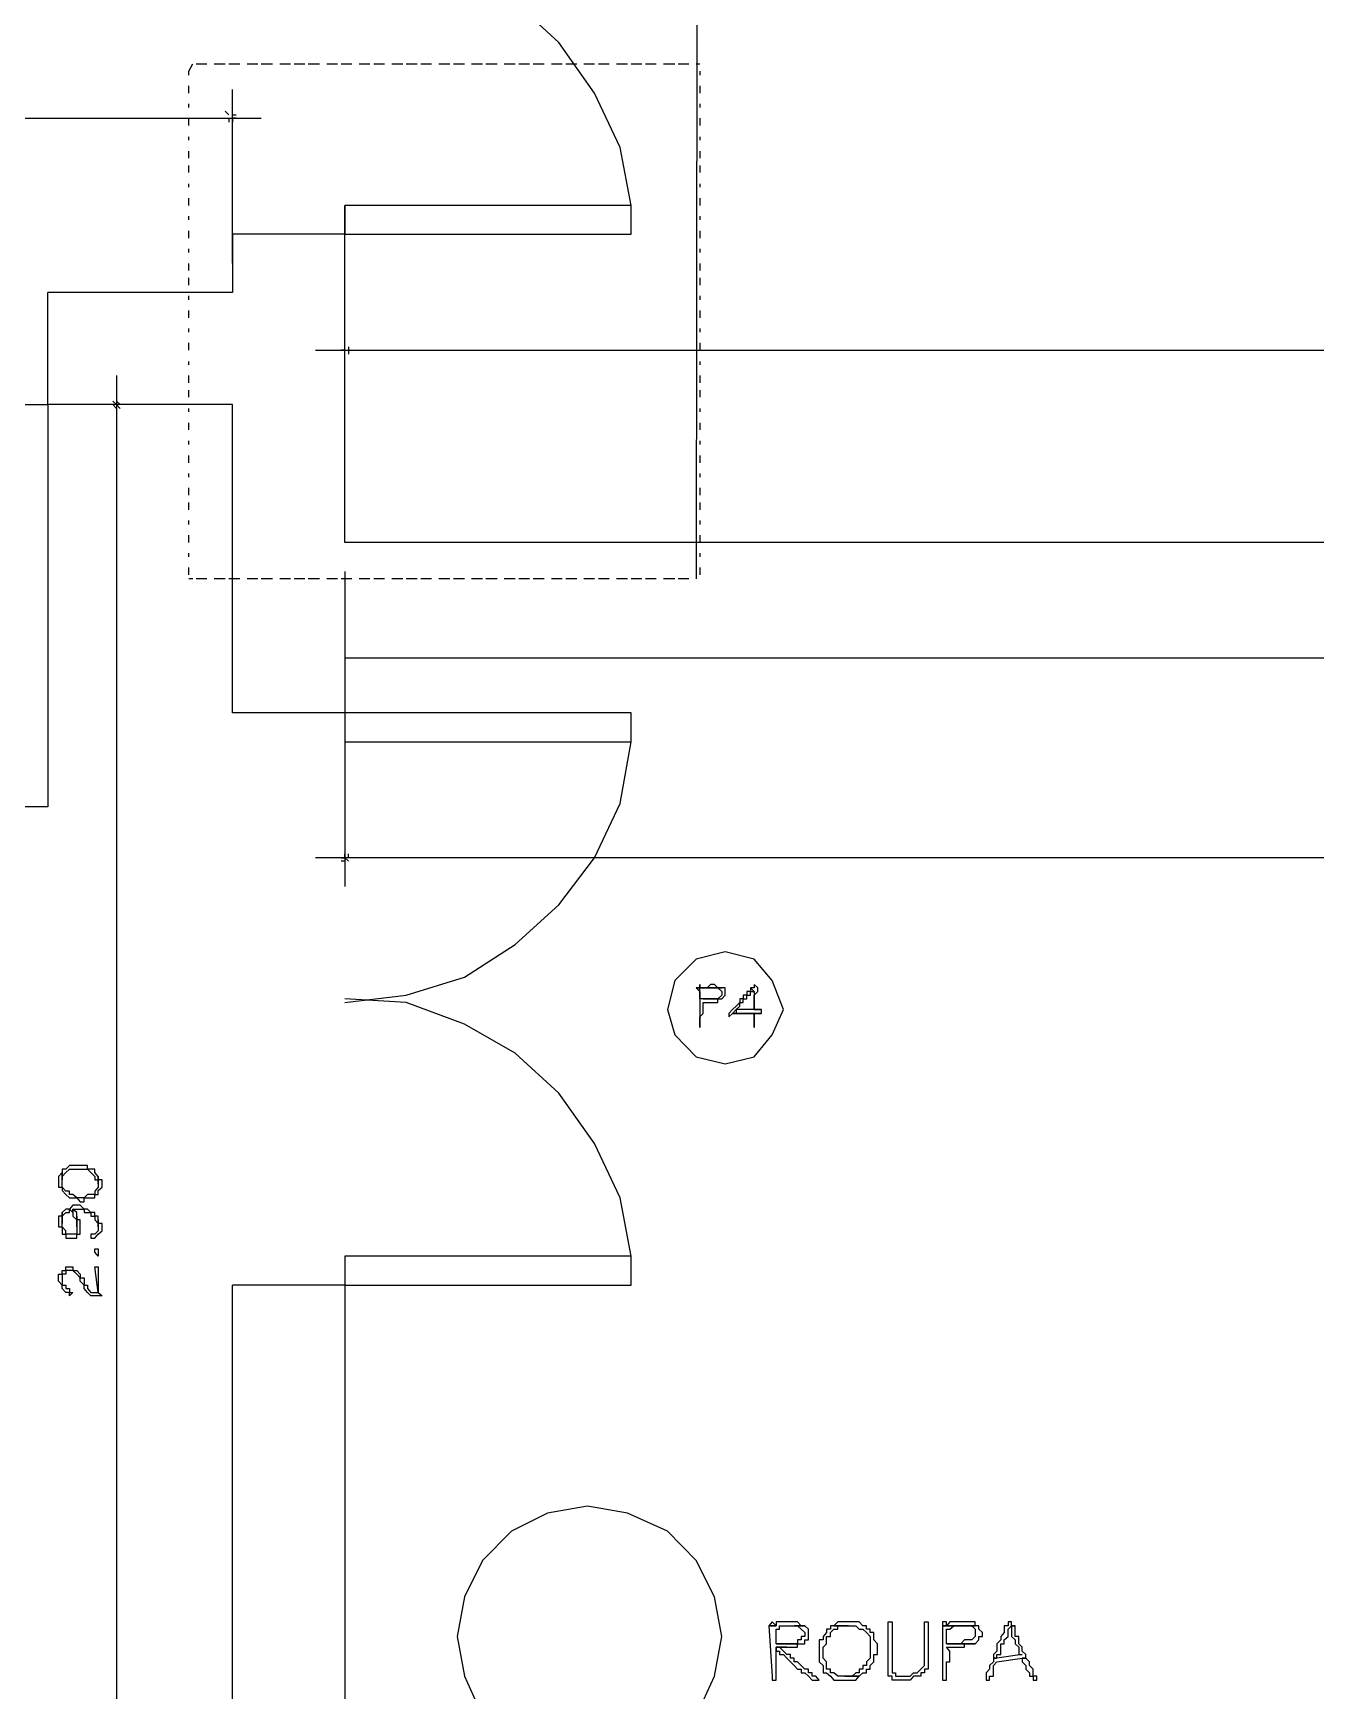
# Model space of a CAD drawing. Header units: millimetres. Extents: x -518.8 to -461.2, y 3.5 to 44.2.
# Drawn here: x -491.658 to -489.404, y 23.529 to 26.441 of the extents above; entities that cross this region are included whole.
import ezdxf

# ---------------------------------------------------------------- set-up
doc = ezdxf.new("R2010")
doc.units = ezdxf.units.MM
doc.header["$MEASUREMENT"] = 0
for name, color, linetype in [('-82', 7, 'Continuous'), ('10', 10, 'Continuous'), ('151', 151, 'Continuous'), ('16', 16, 'Continuous'), ('6', 6, 'Continuous'), ('MYSOLIDS', 7, 'Continuous')]:
    doc.layers.add(name, color=color, linetype=linetype)

msp = doc.modelspace()

# ---------------------------------------------------------------- linework, layer by layer
at = {"layer": '-82'}
for points in [[(-490.4865, 30.8684), (-490.4933, 25.4827)], [(-491.3842, 26.3676), (-491.3842, 26.3744), (-491.3775, 26.3872)], [(-491.3714, 26.3872), (-491.3527, 26.3872)], [(-491.3399, 26.3872), (-491.3203, 26.3872)], [(-491.3143, 26.3872), (-491.2948, 26.3872)], [(-491.282, 26.3872), (-491.2632, 26.3872)], [(-491.2572, 26.3872), (-491.2376, 26.3872)], [(-491.2248, 26.3872), (-491.206, 26.3872)], [(-491.1993, 26.3872), (-491.1805, 26.3872)], [(-491.1745, 26.3872), (-491.1549, 26.3872)], [(-491.1421, 26.3872), (-491.1233, 26.3872)], [(-491.1166, 26.3872), (-491.0978, 26.3872)], [(-491.085, 26.3872), (-491.0662, 26.3872)], [(-491.0594, 26.3872), (-491.0406, 26.3872)], [(-491.0278, 26.3872), (-491.0083, 26.3872)], [(-491.0023, 26.3872), (-490.9835, 26.3872)], [(-490.9767, 26.3872), (-490.9579, 26.3872)], [(-490.9451, 26.3872), (-490.9256, 26.3872)], [(-490.9196, 26.3872), (-490.9, 26.3872)], [(-490.888, 26.3872), (-490.8684, 26.3872)], [(-490.8624, 26.3872), (-490.8429, 26.3872)], [(-490.8301, 26.3872), (-490.8113, 26.3872)], [(-490.8045, 26.3872), (-490.7857, 26.3872)], [(-490.7797, 26.3872), (-490.7602, 26.3872)], [(-490.7474, 26.3872), (-490.7286, 26.3872)], [(-490.7218, 26.3872), (-490.703, 26.3872)], [(-490.6902, 26.3872), (-490.6714, 26.3872)], [(-490.6647, 26.3872), (-490.6459, 26.3872)], [(-490.6331, 26.3872), (-490.6136, 26.3872)], [(-490.6075, 26.3872), (-490.5887, 26.3872)], [(-490.582, 26.3872), (-490.5632, 26.3872)], [(-490.5504, 26.3872), (-490.5308, 26.3872)], [(-490.5248, 26.3872), (-490.506, 26.3872)], [(-490.4933, 26.3872), (-490.4865, 26.3872), (-490.4865, 26.3872)], [(-490.4865, 26.3744), (-490.4865, 26.3676)], [(-491.3842, 26.336), (-491.3842, 26.3488)], [(-490.4865, 26.3488), (-490.4865, 26.336)], [(-491.3842, 26.3105), (-491.3842, 26.3172)], [(-490.4865, 26.3172), (-490.4865, 26.3105)], [(-491.3842, 26.2789), (-491.3842, 26.2917)], [(-490.4865, 26.2917), (-490.4865, 26.2789)], [(-491.3842, 26.2533), (-491.3842, 26.2594)], [(-490.4865, 26.2594), (-490.4865, 26.2533)], [(-491.3842, 26.2218), (-491.3842, 26.2338)], [(-490.4865, 26.2338), (-490.4865, 26.2218)], [(-491.3842, 26.1962), (-491.3842, 26.209)], [(-490.4865, 26.209), (-490.4865, 26.1962)], [(-491.3842, 26.1706), (-491.3842, 26.1766)], [(-490.4865, 26.1766), (-490.4865, 26.1706)], [(-491.3842, 26.1383), (-491.3842, 26.1511)], [(-490.4865, 26.1511), (-490.4865, 26.1383)], [(-491.3842, 26.1135), (-491.3842, 26.1195)], [(-490.4865, 26.1195), (-490.4865, 26.1135)], [(-491.3842, 26.0812), (-491.3842, 26.0939)], [(-490.4865, 26.0939), (-490.4865, 26.0812)], [(-491.3842, 26.0556), (-491.3842, 26.0624)], [(-490.4865, 26.0624), (-490.4865, 26.0556)], [(-491.3842, 26.024), (-491.3842, 26.0368)], [(-491.3842, 25.9985), (-491.3842, 26.0112)], [(-490.4865, 26.0368), (-490.4865, 26.024)], [(-490.4865, 26.0112), (-490.4865, 25.9985)], [(-491.3842, 25.9729), (-491.3842, 25.9797)], [(-491.3842, 25.9413), (-491.3842, 25.9541)], [(-490.4865, 25.9797), (-490.4865, 25.9729)], [(-490.4865, 25.9541), (-490.4865, 25.9413)], [(-491.3842, 25.9157), (-491.3842, 25.9225)], [(-491.3842, 25.8842), (-491.3842, 25.8969)], [(-490.4865, 25.9225), (-490.4865, 25.9157)], [(-490.4865, 25.8969), (-490.4865, 25.8842)], [(-491.3842, 25.8586), (-491.3842, 25.8646)], [(-491.3842, 25.827), (-491.3842, 25.8398)], [(-490.4865, 25.8646), (-490.4865, 25.8586)], [(-490.4865, 25.8398), (-490.4865, 25.827)], [(-491.3842, 25.8015), (-491.3842, 25.8142)], [(-490.4865, 25.8142), (-490.4865, 25.8015)], [(-491.3842, 25.7759), (-491.3842, 25.7819)], [(-490.4865, 25.7819), (-490.4865, 25.7759)], [(-491.3842, 25.7443), (-491.3842, 25.7563)], [(-490.4865, 25.7563), (-490.4865, 25.7443)], [(-491.3842, 25.7188), (-491.3842, 25.7248)], [(-490.4865, 25.7248), (-490.4865, 25.7188)], [(-491.3842, 25.6864), (-491.3842, 25.6992)], [(-490.4865, 25.6992), (-490.4865, 25.6864)], [(-491.3842, 25.6609), (-491.3842, 25.6676)], [(-490.4865, 25.6676), (-490.4865, 25.6609)], [(-491.3842, 25.6293), (-491.3842, 25.6421)], [(-490.4865, 25.6421), (-490.4865, 25.6293)], [(-491.3842, 25.6037), (-491.3842, 25.6165)], [(-490.4865, 25.6165), (-490.4865, 25.6037)], [(-491.3842, 25.5782), (-491.3842, 25.5849)], [(-490.4865, 25.5849), (-490.4865, 25.5782)], [(-491.3842, 25.5466), (-491.3842, 25.5594)], [(-490.4865, 25.5594), (-490.4865, 25.5466)], [(-491.3842, 25.521), (-491.3842, 25.5278)], [(-490.4865, 25.5278), (-490.4865, 25.521)], [(-491.3842, 25.4894), (-491.3842, 25.5022)], [(-490.4865, 25.5022), (-490.4865, 25.4894)], [(-491.3775, 25.4827), (-491.3842, 25.4827), (-491.3842, 25.4827)], [(-491.3527, 25.4827), (-491.3714, 25.4827)], [(-491.3203, 25.4827), (-491.3399, 25.4827)], [(-491.2948, 25.4827), (-491.3143, 25.4827)], [(-491.2632, 25.4827), (-491.282, 25.4827)], [(-491.2376, 25.4827), (-491.2572, 25.4827)], [(-491.206, 25.4827), (-491.2248, 25.4827)], [(-491.1805, 25.4827), (-491.1993, 25.4827)], [(-491.1549, 25.4827), (-491.1745, 25.4827)], [(-491.1233, 25.4827), (-491.1421, 25.4827)], [(-491.0978, 25.4827), (-491.1166, 25.4827)], [(-491.0662, 25.4827), (-491.085, 25.4827)], [(-491.0406, 25.4827), (-491.0594, 25.4827)], [(-491.0083, 25.4827), (-491.0278, 25.4827)], [(-490.9835, 25.4827), (-491.0023, 25.4827)], [(-490.9579, 25.4827), (-490.9767, 25.4827)], [(-490.9256, 25.4827), (-490.9451, 25.4827)], [(-490.9, 25.4827), (-490.9196, 25.4827)], [(-490.8684, 25.4827), (-490.888, 25.4827)], [(-490.8429, 25.4827), (-490.8624, 25.4827)], [(-490.8113, 25.4827), (-490.8301, 25.4827)], [(-490.7857, 25.4827), (-490.8045, 25.4827)], [(-490.7602, 25.4827), (-490.7797, 25.4827)], [(-490.7286, 25.4827), (-490.7474, 25.4827)], [(-490.703, 25.4827), (-490.7218, 25.4827)], [(-490.6714, 25.4827), (-490.6902, 25.4827)], [(-490.6459, 25.4827), (-490.6647, 25.4827)], [(-490.6136, 25.4827), (-490.6331, 25.4827)], [(-490.5887, 25.4827), (-490.6075, 25.4827)], [(-490.5632, 25.4827), (-490.582, 25.4827)], [(-490.5308, 25.4827), (-490.5504, 25.4827)], [(-490.506, 25.4827), (-490.5248, 25.4827)]]:
    msp.add_lwpolyline(points, dxfattribs=at)
at = {"layer": '10'}
for points in [[(-486.476, 25.5466), (-491.1105, 25.5466), (-491.1105, 26.1383)], [(-491.1105, 26.0879), (-490.6075, 26.0879), (-490.6075, 26.1383), (-491.1105, 26.1383), (-491.1105, 26.0879)], [(-491.1105, 26.0879), (-491.3075, 26.0879)], [(-491.3075, 26.0879), (-491.3075, 25.9857)], [(-491.3075, 25.9857), (-491.6324, 25.9857)], [(-491.6324, 25.7887), (-491.6324, 25.9857)], [(-491.6324, 25.0819), (-491.6835, 25.0819), (-491.6835, 25.7887), (-491.6324, 25.7887), (-491.6324, 25.0819)], [(-491.3075, 25.7887), (-491.6324, 25.7887)], [(-491.3075, 25.2473), (-491.3075, 25.7887)], [(-486.1451, 25.3428), (-491.1105, 25.3428), (-491.1105, 25.1962)], [(-491.1105, 25.2473), (-491.3075, 25.2473)], [(-491.1105, 25.1962), (-490.6075, 25.1962), (-490.6075, 25.2473), (-491.1105, 25.2473), (-491.1105, 25.1962)], [(-491.1105, 24.2413), (-490.6075, 24.2413), (-490.6075, 24.2924), (-491.1105, 24.2924), (-491.1105, 24.2413)], [(-491.1105, 24.2924), (-491.1105, 22.7902)], [(-491.3075, 22.8789), (-491.3075, 24.2413)], [(-491.1105, 24.2413), (-491.3075, 24.2413)]]:
    msp.add_lwpolyline(points, dxfattribs=at)
at = {"layer": '151'}
msp.add_lwpolyline([(-490.4481, 23.624), (-490.4609, 23.6939), (-490.4933, 23.7578), (-490.5436, 23.809), (-490.6136, 23.8406), (-490.6842, 23.8533), (-490.7542, 23.8406), (-490.8173, 23.809), (-490.8684, 23.7578), (-490.9, 23.6939), (-490.9128, 23.624), (-490.9, 23.5541), (-490.8684, 23.4842), (-490.8173, 23.433), (-490.7542, 23.4015), (-490.6842, 23.3887), (-490.6136, 23.4015), (-490.5436, 23.433), (-490.4933, 23.4842), (-490.4609, 23.5541), (-490.4481, 23.624)], dxfattribs=at)
at = {"layer": '16'}
for points in [[(-491.3075, 26.0368), (-491.3075, 26.3421)], [(-491.3143, 26.2977), (-491.3203, 26.3045)], [(-494.1346, 26.2917), (-491.2572, 26.2917)], [(-491.3143, 26.2917), (-491.3143, 26.2917), (-491.3143, 26.2917), (-491.3143, 26.2849)], [(-491.3075, 26.2977), (-491.3075, 26.2977), (-491.3075, 26.2977), (-491.3015, 26.2977)], [(-491.3015, 26.2917), (-491.3075, 26.2917), (-491.3075, 26.2917), (-491.3075, 26.2849)], [(-491.1105, 25.5977), (-491.1105, 25.9353)], [(-491.1617, 25.8842), (-486.4248, 25.8842)], [(-491.1166, 25.8842), (-491.1105, 25.8842), (-491.1105, 25.8842), (-491.1105, 25.8902)], [(-491.1105, 25.8774), (-491.1105, 25.8842), (-491.1105, 25.8842), (-491.1166, 25.8842)], [(-491.1038, 25.8902), (-491.1038, 25.8842), (-491.1038, 25.8842), (-491.1038, 25.8842), (-491.1038, 25.8842), (-491.1038, 25.8774)], [(-491.5113, 25.8398), (-491.5113, 22.8285)], [(-491.3587, 25.7887), (-491.5564, 25.7887)], [(-491.5113, 25.7887), (-491.5181, 25.7947)], [(-491.5113, 25.7819), (-491.5181, 25.7887)], [(-491.5053, 25.7887), (-491.5113, 25.7947)], [(-491.5053, 25.7819), (-491.5113, 25.7887)], [(-491.1105, 25.4954), (-491.1105, 24.9421)], [(-486.094, 24.9924), (-491.1617, 24.9924)], [(-491.1166, 24.9924), (-491.1105, 24.9924), (-491.1105, 24.9924), (-491.1105, 24.9992)], [(-491.1038, 24.9864), (-491.1105, 24.9924)], [(-491.1038, 24.9924), (-491.1038, 24.9924), (-491.1038, 24.9924), (-491.1038, 24.9992)], [(-491.1105, 24.9864), (-491.1105, 24.9864), (-491.1105, 24.9864), (-491.1166, 24.9864)]]:
    msp.add_lwpolyline(points, dxfattribs=at)
at = {"layer": '6'}
for points in [[(-490.6075, 26.1383), (-490.6263, 26.2406), (-490.6714, 26.336), (-490.7346, 26.4248), (-490.8113, 26.4954), (-490.9, 26.5458), (-491.0023, 26.5782), (-491.1105, 26.5909)], [(-491.1105, 24.7383), (-491.0023, 24.7511), (-490.9, 24.7827), (-490.8113, 24.8398), (-490.7346, 24.9097), (-490.6714, 24.9924), (-490.6263, 25.0879), (-490.6075, 25.1962)], [(-490.3399, 24.7255), (-490.3594, 24.7766), (-490.391, 24.8142), (-490.4421, 24.827), (-490.4933, 24.8142), (-490.5308, 24.7766), (-490.5436, 24.7255), (-490.5308, 24.6812), (-490.4933, 24.6428), (-490.4421, 24.63), (-490.391, 24.6428), (-490.3594, 24.6812), (-490.3399, 24.7255)], [(-490.6075, 24.2924), (-490.6263, 24.3947), (-490.6714, 24.4902), (-490.7346, 24.5789), (-490.8113, 24.6488), (-490.9, 24.7), (-491.0023, 24.7383), (-491.1105, 24.7443)]]:
    msp.add_lwpolyline(points, dxfattribs=at)
at = {"layer": 'MYSOLIDS'}
for points in [[(-490.4865, 24.7699), (-490.4865, 24.7639), (-490.4865, 24.7639), (-490.4933, 24.7639), (-490.4933, 24.7639), (-490.4609, 24.7639), (-490.4609, 24.7639), (-490.4549, 24.7639), (-490.4549, 24.7639), (-490.4481, 24.7571), (-490.4481, 24.7571), (-490.4481, 24.7571), (-490.4481, 24.7571), (-490.4481, 24.7511), (-490.4481, 24.7511), (-490.4481, 24.7511), (-490.4549, 24.7443), (-490.4549, 24.7443), (-490.4549, 24.7443), (-490.4609, 24.7443), (-490.4609, 24.7443), (-490.4677, 24.7443), (-490.4677, 24.7443), (-490.4737, 24.7443), (-490.4737, 24.7443), (-490.4805, 24.7443), (-490.4805, 24.7443), (-490.4549, 24.7443), (-490.4481, 24.7443), (-490.4481, 24.7443), (-490.4481, 24.7443), (-490.4421, 24.7511), (-490.4421, 24.7511), (-490.4421, 24.7571), (-490.4421, 24.7571), (-490.4421, 24.7571), (-490.4421, 24.7639), (-490.4481, 24.7639), (-490.4481, 24.7639), (-490.4865, 24.7639), (-490.4865, 24.7699), (-490.4865, 24.7699), (-490.4865, 24.7699)], [(-490.4933, 24.7639), (-490.4933, 24.7639), (-490.4865, 24.7571), (-490.4865, 24.7571), (-490.4865, 24.7511), (-490.4865, 24.7511), (-490.4865, 24.7443), (-490.4865, 24.7443), (-490.4865, 24.7443), (-490.4865, 24.7383), (-490.4865, 24.7383), (-490.4865, 24.7315), (-490.4865, 24.7255), (-490.4865, 24.7255), (-490.4865, 24.7188), (-490.4865, 24.7188), (-490.4865, 24.7127), (-490.4865, 24.7127), (-490.4865, 24.706), (-490.4865, 24.706), (-490.4865, 24.7), (-490.4865, 24.7), (-490.4865, 24.7), (-490.4865, 24.6939), (-490.4865, 24.7), (-490.4865, 24.7), (-490.4865, 24.7), (-490.4865, 24.706), (-490.4865, 24.706), (-490.4865, 24.7127), (-490.4865, 24.7127), (-490.4805, 24.7188), (-490.4805, 24.7188), (-490.4805, 24.7255), (-490.4805, 24.7255), (-490.4805, 24.7315), (-490.4805, 24.7315), (-490.4805, 24.7315), (-490.4805, 24.7383), (-490.4805, 24.7383), (-490.4805, 24.7383), (-490.4737, 24.7383), (-490.4737, 24.7383), (-490.4677, 24.7383), (-490.4677, 24.7383), (-490.4609, 24.7383), (-490.4609, 24.7383), (-490.4549, 24.7383), (-490.4549, 24.7383), (-490.4549, 24.7443), (-490.4805, 24.7443), (-490.4865, 24.7443), (-490.4865, 24.7443), (-490.4865, 24.7443), (-490.4865, 24.7511), (-490.4865, 24.7571), (-490.4865, 24.7571), (-490.4865, 24.7639), (-490.4805, 24.7639), (-490.4805, 24.7639), (-490.4737, 24.7639), (-490.4737, 24.7639), (-490.4737, 24.7639), (-490.4677, 24.7639), (-490.4609, 24.7639), (-490.4609, 24.7639), (-490.4933, 24.7639), (-490.4933, 24.7639)], [(-490.4609, 24.7699), (-490.4609, 24.7699), (-490.4677, 24.7699), (-490.4737, 24.7639), (-490.4737, 24.7639), (-490.4737, 24.7639), (-490.4805, 24.7639), (-490.4865, 24.7639), (-490.4481, 24.7639), (-490.4481, 24.7639), (-490.4549, 24.7639), (-490.4609, 24.7699), (-490.4609, 24.7699), (-490.4609, 24.7699)], [(-490.3978, 24.7639), (-490.3978, 24.7571), (-490.4038, 24.7571), (-490.4038, 24.7571), (-490.4038, 24.7511), (-490.4105, 24.7511), (-490.4105, 24.7443), (-490.4105, 24.7443), (-490.4166, 24.7443), (-490.4166, 24.7383), (-490.4166, 24.7383), (-490.4226, 24.7315), (-490.4226, 24.7315), (-490.4226, 24.7315), (-490.4293, 24.7255), (-490.4293, 24.7255), (-490.4293, 24.7255), (-490.4293, 24.7255), (-490.4354, 24.7188), (-490.4354, 24.7188), (-490.4354, 24.7188), (-490.4354, 24.7127), (-490.4293, 24.7188), (-490.4293, 24.7188), (-490.4293, 24.7188), (-490.4226, 24.7188), (-490.4226, 24.7188), (-490.4166, 24.7188), (-490.4166, 24.7188), (-490.4105, 24.7188), (-490.4038, 24.7188), (-490.4038, 24.7188), (-490.3978, 24.7188), (-490.3978, 24.7188), (-490.391, 24.7188), (-490.391, 24.7188), (-490.385, 24.7188), (-490.385, 24.7188), (-490.385, 24.7188), (-490.3782, 24.7188), (-490.4293, 24.7188), (-490.4226, 24.7255), (-490.4226, 24.7255), (-490.4226, 24.7255), (-490.4166, 24.7315), (-490.4166, 24.7315), (-490.4166, 24.7383), (-490.4105, 24.7383), (-490.4105, 24.7383), (-490.4105, 24.7443), (-490.4038, 24.7443), (-490.4038, 24.7443), (-490.4038, 24.7511), (-490.3978, 24.7511), (-490.3978, 24.7571), (-490.3978, 24.7571), (-490.391, 24.7571), (-490.3978, 24.7639), (-490.3978, 24.7639)], [(-490.391, 24.7699), (-490.391, 24.7699), (-490.391, 24.7639), (-490.3978, 24.7639), (-490.3978, 24.7639), (-490.391, 24.7571), (-490.391, 24.7571), (-490.391, 24.7511), (-490.391, 24.7511), (-490.391, 24.7443), (-490.391, 24.7443), (-490.391, 24.7443), (-490.391, 24.7383), (-490.391, 24.7383), (-490.391, 24.7315), (-490.391, 24.7315), (-490.391, 24.7255), (-490.3978, 24.7255), (-490.3978, 24.7255), (-490.4038, 24.7255), (-490.4038, 24.7255), (-490.4105, 24.7255), (-490.4105, 24.7255), (-490.4105, 24.7255), (-490.4166, 24.7255), (-490.4166, 24.7255), (-490.4226, 24.7255), (-490.4226, 24.7188), (-490.4293, 24.7188), (-490.3782, 24.7188), (-490.3782, 24.7255), (-490.3782, 24.7255), (-490.3782, 24.7255), (-490.391, 24.7255), (-490.391, 24.7315), (-490.391, 24.7315), (-490.391, 24.7383), (-490.391, 24.7383), (-490.391, 24.7443), (-490.391, 24.7443), (-490.391, 24.7511), (-490.391, 24.7511), (-490.385, 24.7571), (-490.385, 24.7571), (-490.385, 24.7639), (-490.385, 24.7639), (-490.391, 24.7699), (-490.391, 24.7699), (-490.391, 24.7699)], [(-490.3782, 24.7255), (-490.3782, 24.7255), (-490.385, 24.7255), (-490.385, 24.7255), (-490.391, 24.7255), (-490.3782, 24.7255), (-490.3782, 24.7255), (-490.3782, 24.7255), (-490.3782, 24.7255)], [(-490.391, 24.7188), (-490.391, 24.7188), (-490.391, 24.7188), (-490.391, 24.7188), (-490.391, 24.7127), (-490.391, 24.706), (-490.391, 24.7), (-490.391, 24.7), (-490.391, 24.6939), (-490.391, 24.6939), (-490.391, 24.6939), (-490.391, 24.6939), (-490.391, 24.7), (-490.391, 24.7), (-490.391, 24.7), (-490.391, 24.706), (-490.391, 24.706), (-490.391, 24.7127), (-490.391, 24.7127), (-490.391, 24.7188), (-490.391, 24.7188), (-490.391, 24.7188)], [(-491.6136, 24.4263), (-491.6136, 24.4195), (-491.6136, 24.4195), (-491.6136, 24.4135), (-491.6068, 24.4135), (-491.6068, 24.4075), (-491.6068, 24.4075), (-491.6068, 24.4075), (-491.6008, 24.4007), (-491.6008, 24.4007), (-491.6008, 24.4007), (-491.594, 24.3947), (-491.594, 24.3947), (-491.588, 24.3947), (-491.588, 24.3947), (-491.588, 24.3947), (-491.5812, 24.3947), (-491.5812, 24.3947), (-491.5752, 24.3879), (-491.5752, 24.3879), (-491.5684, 24.3879), (-491.5684, 24.3947), (-491.5624, 24.3947), (-491.5624, 24.3947), (-491.5564, 24.3947), (-491.5564, 24.3947), (-491.5496, 24.3947), (-491.5496, 24.4007), (-491.5496, 24.4007), (-491.5496, 24.4007), (-491.5436, 24.4007), (-491.5436, 24.4075), (-491.5436, 24.4075), (-491.5436, 24.4075), (-491.5369, 24.4135), (-491.5369, 24.4135), (-491.5369, 24.4195), (-491.5369, 24.4195), (-491.5369, 24.4263), (-491.5436, 24.4263), (-491.5436, 24.4323), (-491.5436, 24.4323), (-491.5436, 24.4195), (-491.5436, 24.4195), (-491.5436, 24.4135), (-491.5436, 24.4135), (-491.5436, 24.4135), (-491.5496, 24.4067), (-491.5496, 24.4067), (-491.5496, 24.4007), (-491.5564, 24.4007), (-491.5564, 24.4007), (-491.5624, 24.4007), (-491.5624, 24.4007), (-491.5684, 24.3947), (-491.5684, 24.3947), (-491.5752, 24.3947), (-491.5752, 24.3947), (-491.5752, 24.3947), (-491.5812, 24.3947), (-491.5812, 24.3947), (-491.588, 24.4007), (-491.588, 24.4007), (-491.594, 24.4007), (-491.594, 24.4007), (-491.594, 24.4067), (-491.6008, 24.4067), (-491.6008, 24.4067), (-491.6008, 24.4067), (-491.6068, 24.4135), (-491.6068, 24.4135), (-491.6068, 24.4195), (-491.6068, 24.4195), (-491.6068, 24.4263), (-491.6068, 24.4391), (-491.6068, 24.4391), (-491.6136, 24.4323), (-491.6136, 24.4323), (-491.6136, 24.4263), (-491.6136, 24.4263), (-491.6136, 24.4263)], [(-491.6068, 24.4391), (-491.6068, 24.4263), (-491.6068, 24.4263), (-491.6068, 24.4323), (-491.6068, 24.4323), (-491.6008, 24.4391), (-491.6008, 24.4391), (-491.6008, 24.4391), (-491.6008, 24.4391), (-491.594, 24.4451), (-491.594, 24.4451), (-491.588, 24.4451), (-491.588, 24.4451), (-491.5812, 24.4451), (-491.5812, 24.4451), (-491.5812, 24.4451), (-491.5752, 24.4451), (-491.5752, 24.4451), (-491.5684, 24.4451), (-491.5684, 24.4451), (-491.5684, 24.4451), (-491.5624, 24.4451), (-491.5624, 24.4451), (-491.5564, 24.4391), (-491.5564, 24.4391), (-491.5564, 24.4391), (-491.5496, 24.4323), (-491.5496, 24.4323), (-491.5496, 24.4323), (-491.5496, 24.4263), (-491.5436, 24.4263), (-491.5436, 24.4195), (-491.5436, 24.4195), (-491.5436, 24.4323), (-491.5436, 24.4323), (-491.5496, 24.4391), (-491.5496, 24.4391), (-491.5496, 24.4451), (-491.5564, 24.4451), (-491.5564, 24.4451), (-491.5624, 24.4451), (-491.5624, 24.4518), (-491.5624, 24.4518), (-491.5684, 24.4518), (-491.5684, 24.4518), (-491.5752, 24.4518), (-491.5752, 24.4518), (-491.5812, 24.4518), (-491.5812, 24.4518), (-491.588, 24.4518), (-491.588, 24.4518), (-491.594, 24.4518), (-491.594, 24.4518), (-491.6008, 24.4451), (-491.6008, 24.4451), (-491.6008, 24.4451), (-491.6008, 24.4451), (-491.6068, 24.4451), (-491.6068, 24.4391), (-491.6068, 24.4391)], [(-491.6068, 24.3691), (-491.6068, 24.3496), (-491.6068, 24.3563), (-491.6068, 24.3563), (-491.6068, 24.3624), (-491.6068, 24.3624), (-491.6008, 24.3691), (-491.6008, 24.3691), (-491.6008, 24.3691), (-491.6008, 24.3691), (-491.594, 24.3691), (-491.594, 24.3751), (-491.594, 24.3751), (-491.588, 24.3691), (-491.588, 24.3691), (-491.588, 24.3751), (-491.5812, 24.3751), (-491.5812, 24.3751), (-491.5812, 24.3751), (-491.5752, 24.3751), (-491.5752, 24.3751), (-491.5684, 24.3751), (-491.5684, 24.3691), (-491.5624, 24.3691), (-491.5624, 24.3691), (-491.5564, 24.3691), (-491.5564, 24.3624), (-491.5564, 24.3624), (-491.5496, 24.3624), (-491.5496, 24.3563), (-491.5496, 24.3563), (-491.5436, 24.3496), (-491.5436, 24.3496), (-491.5436, 24.3496), (-491.5436, 24.3436), (-491.5436, 24.3436), (-491.5436, 24.3563), (-491.5436, 24.3563), (-491.5436, 24.3624), (-491.5496, 24.3624), (-491.5496, 24.3691), (-491.5496, 24.3691), (-491.5564, 24.3691), (-491.5564, 24.3691), (-491.5624, 24.3751), (-491.5624, 24.3751), (-491.5624, 24.3751), (-491.5684, 24.3751), (-491.5684, 24.3751), (-491.5684, 24.3751), (-491.5752, 24.3819), (-491.5812, 24.3819), (-491.5812, 24.3819), (-491.5812, 24.3819), (-491.588, 24.3819), (-491.588, 24.3819), (-491.594, 24.3751), (-491.594, 24.3751), (-491.6008, 24.3751), (-491.6008, 24.3751), (-491.6008, 24.3751), (-491.6068, 24.3691), (-491.6068, 24.3691), (-491.6068, 24.3691)], [(-491.6136, 24.3563), (-491.6136, 24.3563), (-491.6136, 24.3496), (-491.6136, 24.3436), (-491.6068, 24.3436), (-491.6068, 24.3368), (-491.6068, 24.3368), (-491.6068, 24.3368), (-491.6068, 24.3308), (-491.6008, 24.3308), (-491.6008, 24.3308), (-491.6008, 24.324), (-491.594, 24.324), (-491.594, 24.324), (-491.594, 24.324), (-491.588, 24.324), (-491.588, 24.324), (-491.5812, 24.324), (-491.5812, 24.324), (-491.5812, 24.3308), (-491.5812, 24.3308), (-491.5752, 24.3308), (-491.5752, 24.3368), (-491.5752, 24.3368), (-491.5752, 24.3436), (-491.5752, 24.3436), (-491.5752, 24.3436), (-491.5752, 24.3496), (-491.5752, 24.3496), (-491.5752, 24.3563), (-491.5812, 24.3563), (-491.5812, 24.3624), (-491.5812, 24.3624), (-491.5812, 24.3436), (-491.5812, 24.3436), (-491.5812, 24.3368), (-491.5812, 24.3368), (-491.5812, 24.3308), (-491.5812, 24.3308), (-491.588, 24.3308), (-491.588, 24.3308), (-491.588, 24.3308), (-491.594, 24.3308), (-491.594, 24.3308), (-491.6008, 24.3308), (-491.6008, 24.3368), (-491.6008, 24.3368), (-491.6008, 24.3368), (-491.6068, 24.3436), (-491.6068, 24.3436), (-491.6068, 24.3436), (-491.6068, 24.3496), (-491.6068, 24.3496), (-491.6068, 24.3691), (-491.6068, 24.3691), (-491.6068, 24.3624), (-491.6136, 24.3624), (-491.6136, 24.3563), (-491.6136, 24.3563), (-491.6136, 24.3563)], [(-491.588, 24.3691), (-491.588, 24.3624), (-491.588, 24.3624), (-491.5812, 24.3563), (-491.5812, 24.3563), (-491.5812, 24.3496), (-491.5812, 24.3496), (-491.5812, 24.3436), (-491.5812, 24.3436), (-491.5812, 24.3624), (-491.5812, 24.3624), (-491.5812, 24.3691), (-491.5812, 24.3691), (-491.588, 24.3751), (-491.588, 24.3691), (-491.588, 24.3691)], [(-491.5564, 24.3308), (-491.5564, 24.324), (-491.5496, 24.324), (-491.5496, 24.324), (-491.5496, 24.324), (-491.5436, 24.3308), (-491.5436, 24.3308), (-491.5436, 24.3308), (-491.5369, 24.3368), (-491.5369, 24.3368), (-491.5369, 24.3436), (-491.5369, 24.3436), (-491.5369, 24.3436), (-491.5369, 24.3496), (-491.5436, 24.3496), (-491.5436, 24.3563), (-491.5436, 24.3563), (-491.5436, 24.3436), (-491.5436, 24.3436), (-491.5436, 24.3368), (-491.5436, 24.3368), (-491.5436, 24.3368), (-491.5496, 24.3308), (-491.5496, 24.3308), (-491.5496, 24.3308), (-491.5564, 24.3308), (-491.5564, 24.3308), (-491.5564, 24.3308)], [(-491.5436, 24.2992), (-491.5436, 24.2992), (-491.5436, 24.2992), (-491.5436, 24.2924), (-491.5436, 24.2924), (-491.5496, 24.2992), (-491.5496, 24.2992), (-491.5496, 24.2992), (-491.5496, 24.2992), (-491.5496, 24.3052), (-491.5496, 24.3052), (-491.5496, 24.3052), (-491.5436, 24.3052), (-491.5436, 24.3052), (-491.5436, 24.3052), (-491.5436, 24.2992), (-491.5436, 24.2992), (-491.5436, 24.2992), (-491.5436, 24.2992), (-491.5436, 24.2992)], [(-491.5436, 24.2285), (-491.5496, 24.2736), (-491.5436, 24.2736), (-491.5436, 24.2736), (-491.5436, 24.2736), (-491.5436, 24.2736), (-491.5436, 24.2736), (-491.5436, 24.2736), (-491.5436, 24.2669), (-491.5436, 24.2669), (-491.5436, 24.2285), (-491.5436, 24.2285), (-491.5436, 24.2285), (-491.5369, 24.2225), (-491.5369, 24.2225), (-491.5436, 24.2225), (-491.5436, 24.2225), (-491.5436, 24.2225), (-491.5436, 24.2225), (-491.5496, 24.2225), (-491.5496, 24.2225), (-491.5564, 24.2225), (-491.5564, 24.2225), (-491.5564, 24.2225), (-491.5624, 24.2285), (-491.5624, 24.2285), (-491.5624, 24.2285), (-491.5684, 24.2353), (-491.5684, 24.2353), (-491.5684, 24.2353), (-491.5684, 24.2413), (-491.5684, 24.2413), (-491.5752, 24.2481), (-491.5752, 24.2481), (-491.5752, 24.2541), (-491.5752, 24.2541), (-491.5812, 24.2609), (-491.5812, 24.2609), (-491.5812, 24.2609), (-491.5812, 24.2609), (-491.588, 24.2669), (-491.588, 24.2669), (-491.594, 24.2669), (-491.594, 24.2669), (-491.594, 24.2669), (-491.6008, 24.2669), (-491.6008, 24.2609), (-491.6008, 24.2609), (-491.6068, 24.2609), (-491.6068, 24.2541), (-491.6068, 24.2541), (-491.6068, 24.2481), (-491.6068, 24.2481), (-491.6068, 24.2413), (-491.6068, 24.2413), (-491.6008, 24.2413), (-491.6008, 24.2353), (-491.6008, 24.2353), (-491.6008, 24.2353), (-491.594, 24.2353), (-491.594, 24.2285), (-491.594, 24.2285), (-491.588, 24.2285), (-491.588, 24.2285), (-491.588, 24.2285), (-491.588, 24.2285), (-491.594, 24.2225), (-491.594, 24.2225), (-491.594, 24.2285), (-491.6008, 24.2285), (-491.6008, 24.2285), (-491.6008, 24.2285), (-491.6008, 24.2285), (-491.6068, 24.2353), (-491.6068, 24.2353), (-491.6068, 24.2413), (-491.6068, 24.2413), (-491.6068, 24.2413), (-491.6136, 24.2481), (-491.6136, 24.2481), (-491.6136, 24.2481), (-491.6136, 24.2541), (-491.6136, 24.2609), (-491.6068, 24.2609), (-491.6068, 24.2609), (-491.6068, 24.2669), (-491.6068, 24.2669), (-491.6068, 24.2669), (-491.6008, 24.2669), (-491.6008, 24.2736), (-491.594, 24.2736), (-491.594, 24.2736), (-491.588, 24.2736), (-491.588, 24.2736), (-491.588, 24.2669), (-491.5812, 24.2669), (-491.5812, 24.2669), (-491.5812, 24.2669), (-491.5752, 24.2609), (-491.5752, 24.2609), (-491.5752, 24.2609), (-491.5752, 24.2541), (-491.5684, 24.2541), (-491.5684, 24.2481), (-491.5684, 24.2481), (-491.5684, 24.2413), (-491.5624, 24.2413), (-491.5624, 24.2353), (-491.5624, 24.2353), (-491.5624, 24.2353), (-491.5564, 24.2285), (-491.5564, 24.2285), (-491.5496, 24.2285), (-491.5496, 24.2285), (-491.5436, 24.2285), (-491.5436, 24.2285), (-491.5436, 24.2285), (-491.5436, 24.2285)], [(-490.3211, 23.6496), (-490.3211, 23.6496), (-490.3271, 23.6496), (-490.3339, 23.6496), (-490.3339, 23.6496), (-490.3339, 23.6496), (-490.3399, 23.6496), (-490.3466, 23.6496), (-490.3527, 23.6496), (-490.3527, 23.6428), (-490.3654, 23.6428), (-490.3594, 23.5541), (-490.3594, 23.5473), (-490.3594, 23.5473), (-490.3527, 23.5473), (-490.3527, 23.5541), (-490.3527, 23.5541), (-490.3527, 23.6052), (-490.3339, 23.6052), (-490.3271, 23.6052), (-490.3211, 23.6052), (-490.3211, 23.6052), (-490.3151, 23.6052), (-490.3151, 23.6112), (-490.3527, 23.6112), (-490.3527, 23.6368), (-490.3527, 23.6368), (-490.3466, 23.6368), (-490.3466, 23.6428), (-490.3399, 23.6428), (-490.3339, 23.6428), (-490.3339, 23.6428), (-490.3271, 23.6428), (-490.3211, 23.6428), (-490.3023, 23.6428), (-490.3023, 23.6428), (-490.3083, 23.6428), (-490.3151, 23.6496), (-490.3151, 23.6496), (-490.3211, 23.6496), (-490.3211, 23.6496)], [(-490.3594, 23.6496), (-490.3594, 23.6496), (-490.3654, 23.6428), (-490.3527, 23.6428), (-490.3594, 23.6496), (-490.3594, 23.6496), (-490.3594, 23.6496)], [(-490.3023, 23.6428), (-490.3211, 23.6428), (-490.3211, 23.6428), (-490.3151, 23.6428), (-490.3151, 23.6428), (-490.3083, 23.6368), (-490.3083, 23.6368), (-490.3023, 23.6308), (-490.3023, 23.6308), (-490.3023, 23.624), (-490.3083, 23.624), (-490.3083, 23.618), (-490.3083, 23.618), (-490.3151, 23.618), (-490.3151, 23.6112), (-490.3211, 23.6112), (-490.3211, 23.6112), (-490.3271, 23.6112), (-490.3339, 23.6112), (-490.3399, 23.6112), (-490.3399, 23.6112), (-490.3466, 23.6112), (-490.3527, 23.6112), (-490.3143, 23.6112), (-490.3083, 23.6112), (-490.3083, 23.6112), (-490.3023, 23.6112), (-490.3023, 23.618), (-490.2955, 23.618), (-490.2955, 23.624), (-490.2955, 23.6308), (-490.2955, 23.6308), (-490.2955, 23.6368), (-490.3023, 23.6428), (-490.3023, 23.6428), (-490.3023, 23.6428)], [(-490.2511, 23.6428), (-490.2572, 23.6428), (-490.2572, 23.6368), (-490.2639, 23.6368), (-490.2639, 23.6368), (-490.2639, 23.6308), (-490.2699, 23.624), (-490.2699, 23.624), (-490.2699, 23.618), (-490.2767, 23.618), (-490.2767, 23.6112), (-490.2767, 23.6052), (-490.2767, 23.5985), (-490.2767, 23.5985), (-490.2767, 23.5924), (-490.2767, 23.5857), (-490.2767, 23.5857), (-490.2767, 23.5797), (-490.2699, 23.5729), (-490.2699, 23.5729), (-490.2699, 23.5669), (-490.2699, 23.5601), (-490.2639, 23.5601), (-490.2639, 23.5601), (-490.2572, 23.5541), (-490.2572, 23.5541), (-490.2511, 23.5473), (-490.2444, 23.5473), (-490.2444, 23.5473), (-490.2384, 23.5473), (-490.2316, 23.5473), (-490.2316, 23.5473), (-490.2256, 23.5473), (-490.2196, 23.5473), (-490.2196, 23.5473), (-490.2128, 23.5473), (-490.2128, 23.5473), (-490.2068, 23.5541), (-490.2316, 23.5541), (-490.2316, 23.5541), (-490.2384, 23.5541), (-490.2444, 23.5541), (-490.2511, 23.5601), (-490.2511, 23.5601), (-490.2572, 23.5601), (-490.2572, 23.5669), (-490.2572, 23.5669), (-490.2639, 23.5669), (-490.2639, 23.5729), (-490.2639, 23.5797), (-490.2639, 23.5797), (-490.2699, 23.5857), (-490.2699, 23.5924), (-490.2699, 23.5985), (-490.2699, 23.5985), (-490.2699, 23.6052), (-490.2699, 23.6052), (-490.2639, 23.6112), (-490.2639, 23.618), (-490.2639, 23.618), (-490.2639, 23.624), (-490.2572, 23.624), (-490.2572, 23.6308), (-490.2572, 23.6308), (-490.2511, 23.6368), (-490.2444, 23.6368), (-490.2444, 23.6428), (-490.2384, 23.6428), (-490.2384, 23.6428), (-490.2316, 23.6428), (-490.2256, 23.6428), (-490.2511, 23.6428), (-490.2511, 23.6428)], [(-490.2256, 23.6496), (-490.2256, 23.6496), (-490.2316, 23.6496), (-490.2384, 23.6496), (-490.2384, 23.6496), (-490.2444, 23.6496), (-490.2511, 23.6428), (-490.2511, 23.6428), (-490.2256, 23.6428), (-490.2256, 23.6428), (-490.2188, 23.6428), (-490.2128, 23.6428), (-490.2128, 23.6428), (-490.2068, 23.6368), (-490.2, 23.6368), (-490.2, 23.6368), (-490.194, 23.6308), (-490.194, 23.6308), (-490.194, 23.6308), (-490.1872, 23.624), (-490.1872, 23.624), (-490.1872, 23.618), (-490.1872, 23.6112), (-490.1872, 23.6052), (-490.1872, 23.6052), (-490.1872, 23.5985), (-490.1872, 23.5985), (-490.1872, 23.5924), (-490.1872, 23.5857), (-490.1872, 23.5857), (-490.194, 23.5797), (-490.194, 23.5797), (-490.194, 23.5729), (-490.2, 23.5729), (-490.2, 23.5669), (-490.2068, 23.5669), (-490.2068, 23.5601), (-490.2128, 23.5601), (-490.2128, 23.5601), (-490.2188, 23.5541), (-490.2256, 23.5541), (-490.2256, 23.5541), (-490.2316, 23.5541), (-490.2068, 23.5541), (-490.2068, 23.5541), (-490.2, 23.5601), (-490.194, 23.5601), (-490.194, 23.5601), (-490.194, 23.5669), (-490.1872, 23.5669), (-490.1872, 23.5729), (-490.1812, 23.5797), (-490.1812, 23.5797), (-490.1812, 23.5797), (-490.1812, 23.5857), (-490.1812, 23.5924), (-490.1745, 23.5924), (-490.1745, 23.5985), (-490.1745, 23.6052), (-490.1745, 23.6052), (-490.1745, 23.6112), (-490.1812, 23.618), (-490.1812, 23.618), (-490.1812, 23.624), (-490.1812, 23.6308), (-490.1872, 23.6308), (-490.1872, 23.6368), (-490.1872, 23.6368), (-490.194, 23.6368), (-490.194, 23.6428), (-490.2, 23.6428), (-490.2, 23.6428), (-490.2068, 23.6496), (-490.2128, 23.6496), (-490.2128, 23.6496), (-490.2188, 23.6496), (-490.2256, 23.6496), (-490.2256, 23.6496)], [(-490.1557, 23.6428), (-490.1557, 23.6496), (-490.1557, 23.6496), (-490.1557, 23.6496), (-490.1557, 23.6496), (-490.1489, 23.6496), (-490.1489, 23.6496), (-490.1489, 23.6428), (-490.1489, 23.6428), (-490.1489, 23.5729), (-490.1489, 23.5669), (-490.1489, 23.5669), (-490.1489, 23.5601), (-490.1429, 23.5601), (-490.1429, 23.5541), (-490.1361, 23.5541), (-490.1361, 23.5541), (-490.1361, 23.5541), (-490.1301, 23.5541), (-490.1241, 23.5541), (-490.1173, 23.5541), (-490.1173, 23.5541), (-490.1113, 23.5601), (-490.1113, 23.5601), (-490.1045, 23.5601), (-490.0985, 23.5669), (-490.0985, 23.5669), (-490.0985, 23.5669), (-490.0918, 23.5729), (-490.0918, 23.5797), (-490.0918, 23.5797), (-490.0918, 23.5857), (-490.0918, 23.5857), (-490.0918, 23.5924), (-490.0918, 23.5924), (-490.0918, 23.5985), (-490.0918, 23.6052), (-490.0918, 23.6112), (-490.0918, 23.618), (-490.0918, 23.624), (-490.0918, 23.624), (-490.0918, 23.6308), (-490.0918, 23.6368), (-490.0918, 23.6428), (-490.0918, 23.6428), (-490.0918, 23.6428), (-490.0918, 23.6496), (-490.0918, 23.6496), (-490.0918, 23.6496), (-490.0918, 23.6496), (-490.0857, 23.6496), (-490.0857, 23.6428), (-490.0857, 23.6428), (-490.0857, 23.6368), (-490.0857, 23.6308), (-490.0857, 23.624), (-490.0857, 23.624), (-490.0857, 23.6112), (-490.0857, 23.6052), (-490.0857, 23.6052), (-490.0857, 23.5985), (-490.0857, 23.5924), (-490.0857, 23.5857), (-490.0857, 23.5857), (-490.0857, 23.5857), (-490.0857, 23.5797), (-490.0857, 23.5729), (-490.0857, 23.5729), (-490.0857, 23.5669), (-490.0918, 23.5669), (-490.0918, 23.5601), (-490.0985, 23.5601), (-490.0985, 23.5541), (-490.1045, 23.5541), (-490.1045, 23.5541), (-490.1113, 23.5541), (-490.1173, 23.5473), (-490.1173, 23.5473), (-490.1241, 23.5473), (-490.1301, 23.5473), (-490.1301, 23.5473), (-490.1361, 23.5473), (-490.1361, 23.5473), (-490.1429, 23.5473), (-490.1489, 23.5473), (-490.1489, 23.5541), (-490.1489, 23.5541), (-490.1557, 23.5541), (-490.1557, 23.5601), (-490.1557, 23.5669), (-490.1557, 23.5669), (-490.1557, 23.5729), (-490.1557, 23.5797), (-490.1557, 23.6428), (-490.1557, 23.6428), (-490.1557, 23.6428)], [(-490.0534, 23.6496), (-490.0602, 23.6496), (-490.0602, 23.6428), (-490.0602, 23.6428), (-490.0602, 23.6428), (-490.0218, 23.6428), (-490.0158, 23.6428), (-490.0158, 23.6428), (-490.009, 23.6428), (-490.003, 23.6368), (-490.003, 23.6368), (-490.003, 23.6368), (-490.003, 23.6308), (-490.003, 23.6308), (-490.003, 23.624), (-490.003, 23.624), (-490.009, 23.618), (-490.009, 23.618), (-490.0158, 23.618), (-490.0158, 23.618), (-490.0218, 23.618), (-490.0218, 23.618), (-490.0278, 23.6112), (-490.0346, 23.6112), (-490.0406, 23.6112), (-490.0474, 23.6112), (-490.0534, 23.6112), (-490.003, 23.6112), (-490.003, 23.6112), (-489.9963, 23.618), (-489.9963, 23.618), (-489.9963, 23.624), (-489.9902, 23.624), (-489.9902, 23.6308), (-489.9902, 23.6308), (-489.9963, 23.6368), (-489.9963, 23.6428), (-489.9963, 23.6428), (-490.003, 23.6428), (-490.0534, 23.6428), (-490.0534, 23.6496), (-490.0534, 23.6496), (-490.0534, 23.6496)], [(-490.0602, 23.6428), (-490.0602, 23.6368), (-490.0602, 23.6368), (-490.0602, 23.6368), (-490.0602, 23.6308), (-490.0602, 23.624), (-490.0602, 23.618), (-490.0602, 23.618), (-490.0602, 23.6112), (-490.0602, 23.6052), (-490.0602, 23.6052), (-490.0602, 23.5985), (-490.0602, 23.5924), (-490.0602, 23.5857), (-490.0602, 23.5857), (-490.0602, 23.5797), (-490.0602, 23.5729), (-490.0602, 23.5669), (-490.0602, 23.5669), (-490.0602, 23.5601), (-490.0602, 23.5541), (-490.0602, 23.5541), (-490.0602, 23.5473), (-490.0534, 23.5473), (-490.0534, 23.5473), (-490.0534, 23.5541), (-490.0534, 23.5541), (-490.0534, 23.5601), (-490.0534, 23.5601), (-490.0534, 23.5669), (-490.0534, 23.5729), (-490.0534, 23.5797), (-490.0474, 23.5797), (-490.0474, 23.5857), (-490.0474, 23.5924), (-490.0474, 23.5985), (-490.0474, 23.5985), (-490.0474, 23.5985), (-490.0534, 23.6052), (-490.0474, 23.6052), (-490.0474, 23.6052), (-490.0406, 23.6052), (-490.0346, 23.6052), (-490.0286, 23.6052), (-490.0218, 23.6052), (-490.0218, 23.6112), (-490.0158, 23.6112), (-490.009, 23.6112), (-490.009, 23.6112), (-490.003, 23.6112), (-490.0534, 23.6112), (-490.0534, 23.618), (-490.0534, 23.618), (-490.0534, 23.618), (-490.0534, 23.624), (-490.0534, 23.6308), (-490.0534, 23.6368), (-490.0534, 23.6368), (-490.0474, 23.6368), (-490.0406, 23.6428), (-490.0346, 23.6428), (-490.0346, 23.6428), (-490.0346, 23.6428), (-490.0286, 23.6428), (-490.0218, 23.6428), (-490.0218, 23.6428), (-490.0602, 23.6428), (-490.0602, 23.6428)], [(-490.0218, 23.6496), (-490.0218, 23.6496), (-490.0278, 23.6496), (-490.0346, 23.6496), (-490.0346, 23.6496), (-490.0406, 23.6496), (-490.0474, 23.6496), (-490.0534, 23.6428), (-490.003, 23.6428), (-490.003, 23.6496), (-490.009, 23.6496), (-490.0158, 23.6496), (-490.0218, 23.6496), (-490.0218, 23.6496)], [(-489.9324, 23.6428), (-489.9391, 23.6428), (-489.9391, 23.6368), (-489.9391, 23.6308), (-489.9391, 23.6308), (-489.9391, 23.624), (-489.9324, 23.618), (-489.9324, 23.618), (-489.9324, 23.6112), (-489.9324, 23.6112), (-489.9263, 23.6052), (-489.9263, 23.5985), (-489.9263, 23.5924), (-489.9203, 23.5924), (-489.9647, 23.5857), (-489.9707, 23.5857), (-489.9707, 23.5857), (-489.9707, 23.5797), (-489.9775, 23.5729), (-489.9775, 23.5729), (-489.9775, 23.5729), (-489.9775, 23.5669), (-489.9835, 23.5601), (-489.9835, 23.5541), (-489.9835, 23.5541), (-489.9835, 23.5473), (-489.9775, 23.5473), (-489.9775, 23.5473), (-489.9775, 23.5541), (-489.9707, 23.5541), (-489.9707, 23.5601), (-489.9707, 23.5601), (-489.9707, 23.5669), (-489.9707, 23.5729), (-489.9647, 23.5797), (-489.9647, 23.5797), (-489.9203, 23.5857), (-489.9136, 23.5857), (-489.9136, 23.5924), (-489.9136, 23.5924), (-489.9203, 23.5985), (-489.9203, 23.6052), (-489.9203, 23.6052), (-489.9263, 23.6112), (-489.9263, 23.6112), (-489.9263, 23.618), (-489.9263, 23.618), (-489.9263, 23.624), (-489.9324, 23.624), (-489.9324, 23.6308), (-489.9324, 23.6308), (-489.9324, 23.6368), (-489.9324, 23.6428), (-489.9324, 23.6428)], [(-489.9451, 23.6496), (-489.9451, 23.6496), (-489.9451, 23.6496), (-489.9451, 23.6496), (-489.9451, 23.6428), (-489.9519, 23.6428), (-489.9519, 23.6368), (-489.9519, 23.6308), (-489.9579, 23.624), (-489.9579, 23.618), (-489.9647, 23.6112), (-489.9647, 23.6052), (-489.9647, 23.6052), (-489.9647, 23.5985), (-489.9647, 23.5985), (-489.9707, 23.5924), (-489.9707, 23.5857), (-489.9647, 23.5857), (-489.9647, 23.5924), (-489.9579, 23.5924), (-489.9579, 23.5985), (-489.9579, 23.6052), (-489.9579, 23.6112), (-489.9519, 23.6112), (-489.9519, 23.6112), (-489.9519, 23.618), (-489.9519, 23.618), (-489.9451, 23.624), (-489.9451, 23.6308), (-489.9451, 23.6368), (-489.9391, 23.6428), (-489.9324, 23.6428), (-489.9391, 23.6428), (-489.9391, 23.6496), (-489.9451, 23.6496), (-489.9451, 23.6496)], [(-490.3339, 23.6052), (-490.3527, 23.6052), (-490.3527, 23.5985), (-490.3466, 23.5985), (-490.3466, 23.5924), (-490.3399, 23.5924), (-490.3339, 23.5857), (-490.3339, 23.5857), (-490.3271, 23.5797), (-490.3271, 23.5797), (-490.3211, 23.5729), (-490.3211, 23.5729), (-490.3151, 23.5669), (-490.3151, 23.5669), (-490.3083, 23.5669), (-490.3083, 23.5601), (-490.3023, 23.5601), (-490.2955, 23.5541), (-490.2955, 23.5541), (-490.2895, 23.5473), (-490.2827, 23.5473), (-490.2827, 23.5473), (-490.2827, 23.5473), (-490.2827, 23.5473), (-490.2767, 23.5473), (-490.2767, 23.5473), (-490.2827, 23.5541), (-490.2827, 23.5541), (-490.2895, 23.5541), (-490.2895, 23.5601), (-490.2895, 23.5601), (-490.2955, 23.5601), (-490.2955, 23.5669), (-490.3023, 23.5669), (-490.3083, 23.5729), (-490.3083, 23.5729), (-490.3151, 23.5797), (-490.3151, 23.5797), (-490.3211, 23.5797), (-490.3211, 23.5857), (-490.3271, 23.5857), (-490.3271, 23.5924), (-490.3339, 23.5924), (-490.3399, 23.5985), (-490.3399, 23.5985), (-490.3466, 23.6052), (-490.3466, 23.6052), (-490.3399, 23.6052), (-490.3339, 23.6052), (-490.3339, 23.6052)], [(-489.9136, 23.5857), (-489.9203, 23.5857), (-489.9203, 23.5797), (-489.9203, 23.5797), (-489.9136, 23.5729), (-489.9136, 23.5669), (-489.9136, 23.5669), (-489.9075, 23.5601), (-489.9075, 23.5541), (-489.9008, 23.5541), (-489.9008, 23.5473), (-489.9008, 23.5473), (-489.8948, 23.5473), (-489.8948, 23.5541), (-489.9008, 23.5541), (-489.9008, 23.5601), (-489.9008, 23.5669), (-489.9075, 23.5729), (-489.9075, 23.5729), (-489.9075, 23.5797), (-489.9136, 23.5857), (-489.9136, 23.5857)]]:
    msp.add_lwpolyline(points, dxfattribs=at)

doc.saveas('drawing.dxf')
